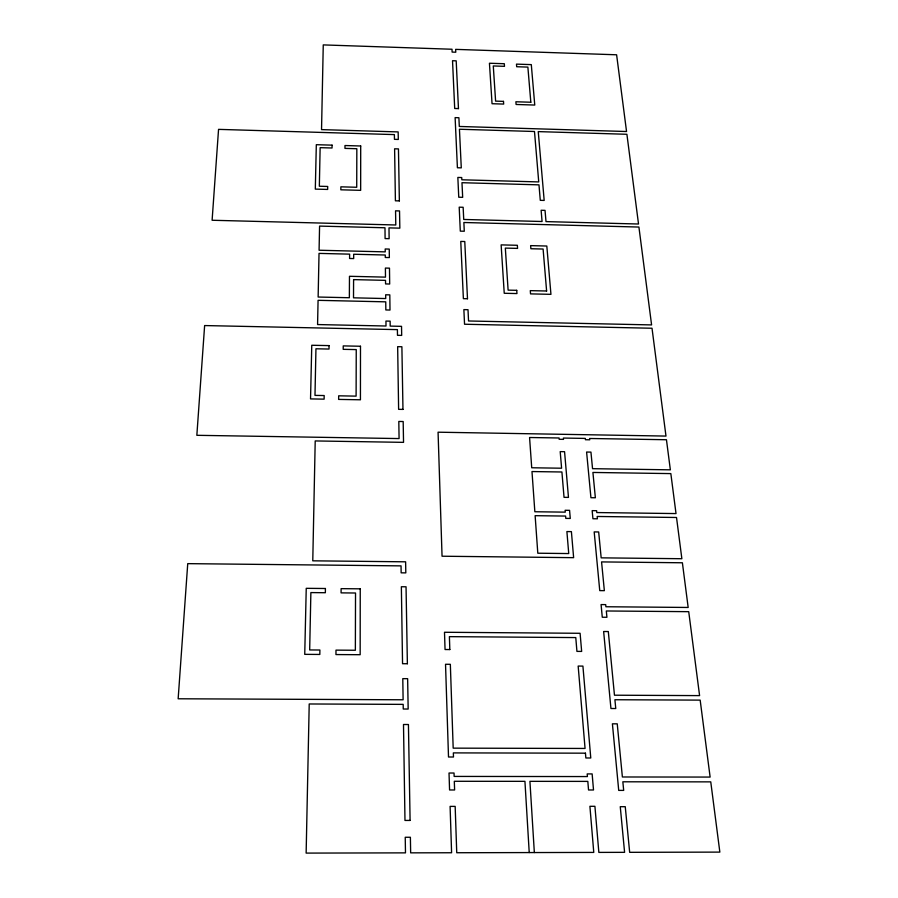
<?xml version="1.0" encoding="UTF-8"?>
<svg xmlns="http://www.w3.org/2000/svg" width="898" height="898" viewBox="0 0 898 898"><rect width="100%" height="100%" fill="white"/><g stroke="black" fill="none" stroke-linecap="round" stroke-linejoin="round"><path stroke-width="1.35" d="M534.344 852.539L529.921 781.339L587.82 781.395L588.538 789.982L593.511 789.982L592.141 773.919L587.191 773.919L587.415 776.568L454.152 776.422L454.029 773.032L449.022 773.021L449.572 789.971L454.613 789.971L454.309 781.282L524.937 781.339L529.225 852.55M360.244 588.83L360.165 654.709L335.953 654.563L335.998 650.13L355.361 650.253L355.529 593.006L341.083 592.871L341.117 588.65L360.244 588.83M360.491 346.246L360.435 399.79L338.636 399.408L338.681 395.816L356.102 396.13L356.248 349.591L343.204 349.333L343.238 345.898L360.491 346.246M360.704 145.992L360.659 190.342L340.847 189.804L340.87 186.829L356.719 187.267L356.832 148.731L344.967 148.383L344.989 145.532L360.704 145.992M353.588 279.615L353.509 297.822L385.713 298.551L385.68 294.78L389.811 294.87L390.001 310.046L385.837 309.956L385.747 301.84L318.072 300.325L317.578 324.56L386.005 326.008L385.949 321.057L390.136 321.147L390.192 326.097L401.529 326.344L401.687 335.392L397.488 335.313L397.399 329.622L204.632 325.559L196.842 435.306L399.082 438.572L398.813 421.454L403.18 421.532L403.539 442.355L315.209 440.94L312.773 560.823L405.615 561.811L405.806 572.879L401.148 572.834L401.047 565.875L187.738 563.641L178.152 698.779L403.112 699.778L402.787 678.652L407.636 678.675L408.163 709.038L403.258 709.016L403.18 704.369L309.215 703.976L306.139 853.1L405.481 852.864L405.234 837.273L410.386 837.262L410.655 852.853L451.593 852.752L450.1 806.393L455.163 806.393L456.745 852.741L593.769 852.415L589.907 806.303L594.914 806.303L598.854 852.404L624.593 852.337L620.26 806.696L625.255 806.696L629.666 852.325L719.848 852.112L710.756 781.866L622.842 781.799L623.683 790.397L618.722 790.397L612.402 723.822L617.24 723.833L622.381 776.983L710.127 777.073L700.171 700.126L614.905 699.733L615.759 708.522L610.943 708.5L603.636 631.507L608.305 631.541L614.468 695.209L699.587 695.613L688.721 611.673L606.318 610.977L606.925 617.274L602.277 617.24L601.076 604.579L605.701 604.623L605.903 606.745L688.171 607.463L682.39 562.777L601.57 561.912L604.354 590.66L599.752 590.615L594.184 531.908L598.674 531.964L601.177 557.849L681.863 558.724L676.52 517.484L597.17 516.473L597.395 518.797L592.927 518.73L592.164 510.648L596.62 510.704L596.788 512.556L676.014 513.577L670.84 473.605L592.916 472.449L595.363 497.761L590.929 497.705L586.596 452.042L590.94 452.109L592.545 468.677L670.357 469.834L666.451 439.739L589.627 438.482L589.75 439.796L585.429 439.717L585.305 438.415L563.394 438.056L563.506 439.369L559.173 439.29L559.061 437.988L529.573 437.506L531.717 467.768L561.598 468.217L560.206 451.627L564.561 451.694L568.468 497.391L564.034 497.335L561.912 471.989L531.986 471.551L534.849 511.748L565.269 512.141L565.123 510.289L569.579 510.345L570.275 518.449L565.796 518.393L565.605 516.069L535.129 515.677L537.801 553.213L568.737 553.561L566.896 531.571L571.397 531.627L573.631 557.669L442.052 556.221L438.067 432.196L665.979 436.08L652.015 328.241L464.547 324.234L463.873 309.608L468.004 309.698L468.543 320.979L651.589 324.919L638.916 227.048L463.873 222.502L464.277 231.235L460.304 231.134L459.204 207.18L463.144 207.281L463.727 219.46L542.066 221.503L541.124 210.267L545.03 210.368L546.006 221.604L638.523 224.017L626.905 134.285L538.25 131.613L544.177 200.434L540.282 200.321L538.98 184.853L461.976 182.709L462.672 197.324L458.755 197.223L457.845 177.445L461.729 177.546L461.841 179.791L538.733 181.924L534.49 131.501L459.439 129.245L461.28 167.87L457.408 167.758L455.118 117.616L458.9 117.739L459.305 126.461L626.546 131.523L616.612 54.789L455.645 49.368L455.78 52.207L452.132 52.084L452.008 49.244L323.258 44.9L321.54 129.615L398.162 131.916L398.297 139.459L394.458 139.336L394.379 134.599L218.551 129.368L212.108 220.257L395.782 224.983L395.558 210.828L399.531 210.94L399.834 228.148L388.991 227.879L389.126 238.677L385.096 238.576L384.984 227.778L319.576 226.094L319.082 250.239L385.231 251.867L385.197 248.982L389.249 249.083L389.35 257.58L385.287 257.479L385.264 255.01L353.689 254.246L353.677 258.579L349.591 258.478L349.625 254.145L319.026 253.393L318.139 297.036L349.356 297.732L349.479 276.292L385.489 277.134L385.399 268.064L389.485 268.165L389.676 284.026L385.568 283.925L385.523 280.356L353.588 279.615M325.413 588.504L325.357 592.725L310.876 592.59L309.675 649.95L319.901 650.017L319.823 654.451L304.736 654.35L306.24 588.325L325.413 588.504M329.072 345.607L329.016 349.053L315.95 348.783L314.985 395.389L324.178 395.547L324.122 399.15L310.54 398.903L311.763 345.259L329.072 345.607M332.08 145.15L332.036 148.002L320.137 147.665L319.34 186.245L327.703 186.47L327.647 189.444L315.31 189.108L316.321 144.69L332.08 145.15M410.094 820.435L404.976 820.446L403.494 724.495L408.433 724.518L410.094 820.435M585.451 753.175L453.344 752.894L453.49 757.014L448.506 757.003L445.531 664.273L450.336 664.307L453.187 748.146L585.058 748.449L578.166 666.069L582.914 666.103L590.772 757.991L585.855 757.979L585.451 753.175M449.831 649.557L445.049 649.523L444.499 632.271L580.097 633.292L581.657 651.42L576.931 651.387L575.775 637.58L449.393 636.648L449.831 649.557M407.378 663.734L402.551 663.712L401.361 586.742L406.042 586.787L407.378 663.734M402.966 409.409L398.622 409.331L397.657 346.673L401.889 346.751L402.966 409.409M516.732 290.323L508.111 290.133L505.327 248.095L517.574 248.398L517.349 245.289L501.129 244.885L504.238 293.276L516.956 293.567L516.732 290.323M546.613 291.008L530.291 290.638L530.538 293.882L550.945 294.342L546.815 246.03L530.639 245.625L530.886 248.735L543.099 249.038L546.613 291.008M467.488 298.753L463.379 298.652L460.764 241.416L464.771 241.517L467.488 298.753M399.363 200.905L395.401 200.804L394.604 148.799L398.454 148.911L399.363 200.905M503.486 101.373L495.606 101.126L493.283 65.958L504.496 66.329L504.306 63.724L489.444 63.242L492.048 103.719L503.677 104.078L503.486 101.373M530.819 102.237L515.89 101.766L516.103 104.471L534.759 105.055L531.302 64.622L516.485 64.128L516.687 66.733L527.878 67.103L530.819 102.237M458.463 108.602L454.702 108.49L452.525 60.716L456.195 60.84L458.463 108.602"/></g></svg>
